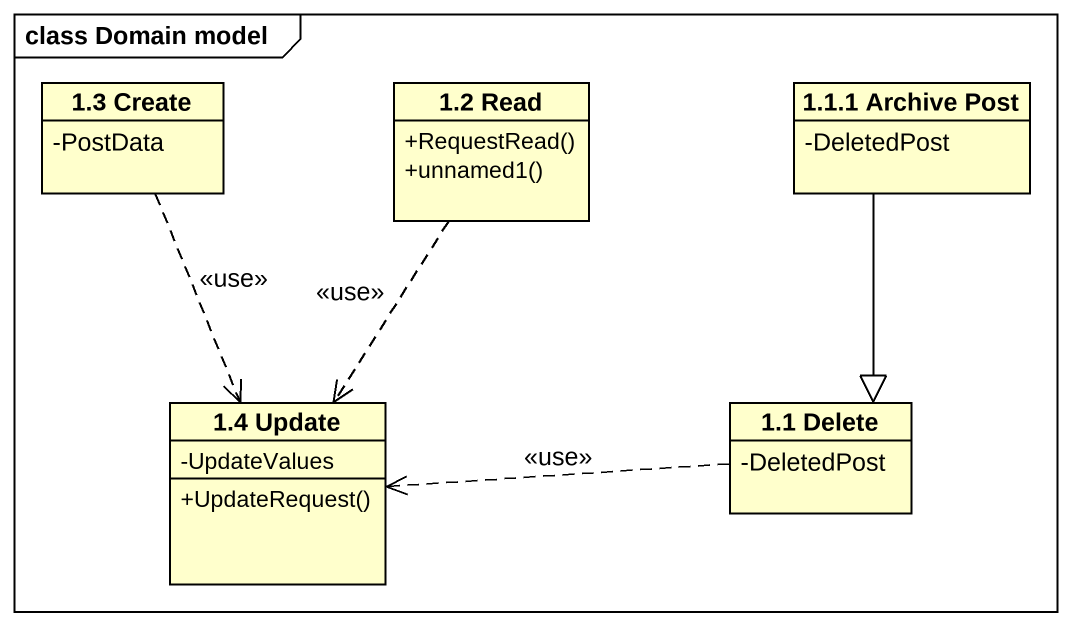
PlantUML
@startuml
mainframe class Domain model
hide circle
hide empty members
skinparam classAttributeIconSize 0
class "1.3 Create" as c1_3_Create {
  -PostData
}
class "1.2 Read" as c1_2_Read {
  +RequestRead()
  +unnamed1()
}
class "1.1.1 Archive Post" as c1_1_1_Archive_Post {
  -DeletedPost
}
class "1.4 Update" as c1_4_Update {
  -UpdateValues
  +UpdateRequest()
}
class "1.1 Delete" as c1_1_Delete {
  -DeletedPost
}
c1_3_Create ..> c1_4_Update : <<use>>
c1_2_Read ..> c1_4_Update : <<use>>
c1_1_1_Archive_Post --|> c1_1_Delete
c1_1_Delete .left.> c1_4_Update : <<use>>
@enduml
